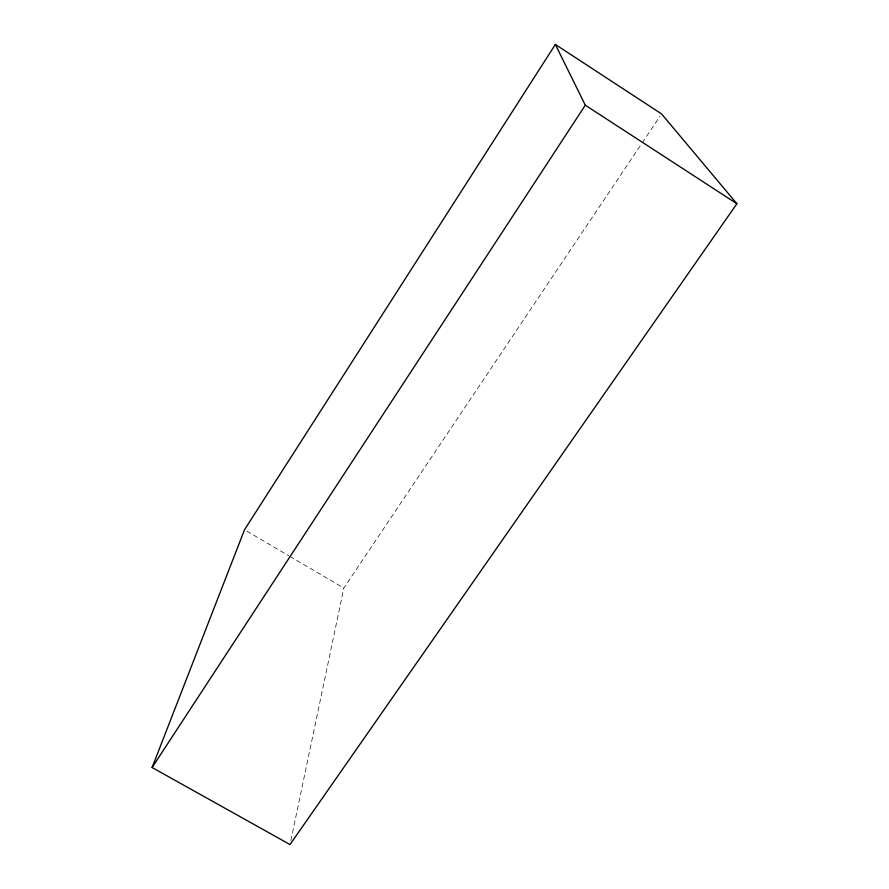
<?xml version="1.0" encoding="UTF-8"?>
<svg xmlns="http://www.w3.org/2000/svg" width="889" height="889" viewBox="0 0 889 889"><rect width="100%" height="100%" fill="white"/><g stroke="black" fill="none" stroke-linecap="round" stroke-linejoin="round"><path stroke-width="0.67" stroke-dasharray="4.45 3.33" d="M290.87 840.483L343.832 588.051L641.48 143.929M642.247 142.785L660.027 116.248M246.898 531.166L288.781 555.747M289.981 556.447L343.832 588.051"/><path stroke-width="1.33" d="M152.108 767.518L244.508 529.755L555.358 44.45L661.583 113.936L736.892 203.737L290.014 844.55L152.108 767.518L585.306 105.202L555.358 44.45M585.306 105.202L736.892 203.737"/></g></svg>
